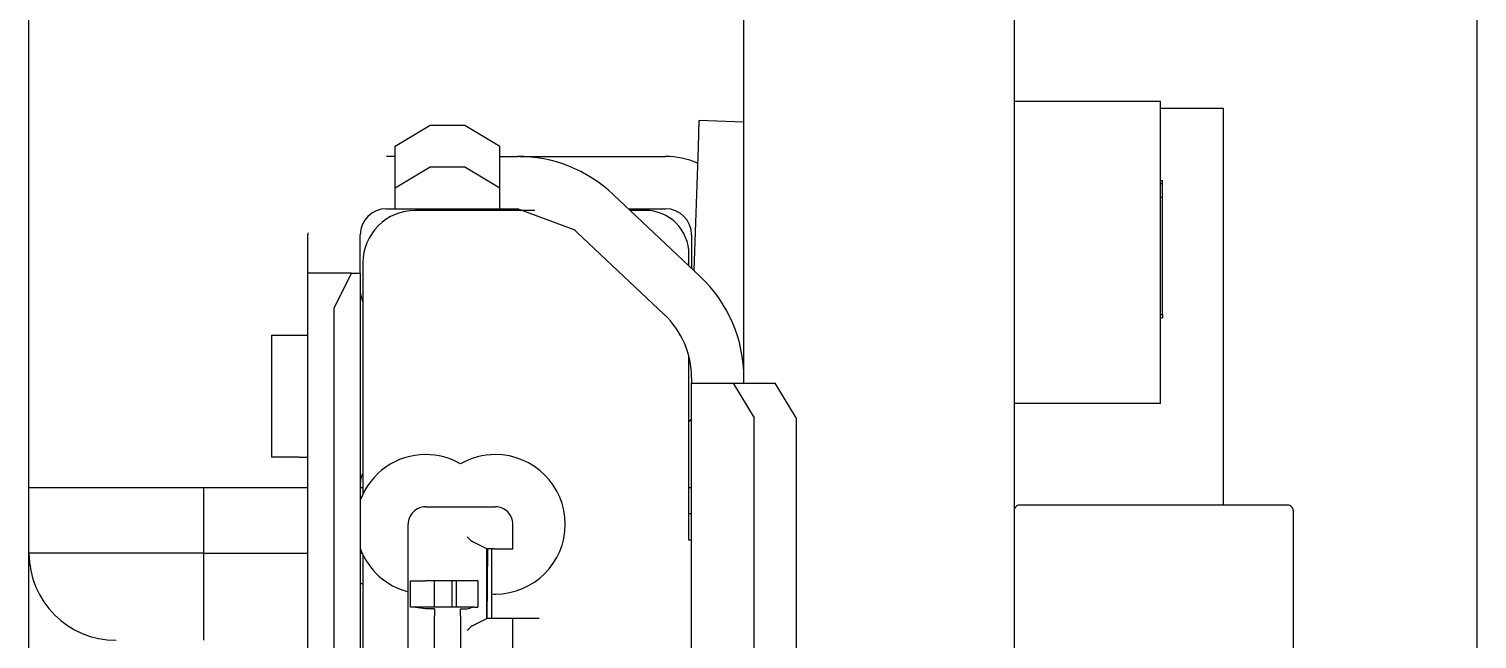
# Model space of a CAD drawing. Header units: millimetres. Extents: x -156 to 264, y -126 to 171.
# Drawn here: x -100.65 to -92.35, y 32.94 to 36.44 of the extents above; entities that cross this region are included whole.
import ezdxf

# ---------------------------------------------------------------- set-up
doc = ezdxf.new("R2010")
doc.units = ezdxf.units.MM
doc.header["$MEASUREMENT"] = 0
doc.layers.add('DIMENSION', color=7, linetype='Continuous', true_color=0xffffff)

msp = doc.modelspace()

# ---------------------------------------------------------------- linework, layer by layer
at = {"layer": 'DIMENSION'}
for points in [[(-100.65, 33.81), (-100.65, 50.8493)], [(-92.3456, 31.2473), (-92.3456, 47.0834)], [(-96.55, 34.4498), (-96.55, 40.51)], [(-95, 40.51), (-95, 5.11)], [(-94.16, 36.0248), (-95, 36.0248)], [(-94.16, 34.2948), (-94.16, 36.0248)], [(-93.8, 35.985), (-94.16, 35.985)], [(-93.8, 33.7098), (-93.8, 35.985)], [(-98.55, 35.7681), (-98.35, 35.8884)], [(-98.35, 35.8884), (-98.15, 35.8884)], [(-98.15, 35.8884), (-97.95, 35.7681)], [(-96.808, 35.9155), (-96.8132, 35.7656)], [(-96.55, 35.9064), (-96.808, 35.9155)], [(-98.55, 35.71), (-98.6, 35.71)], [(-98.55, 35.5285), (-98.55, 35.7681)], [(-97.95, 35.5285), (-97.95, 35.7681)], [(-97.95, 35.71), (-97.8485, 35.71)], [(-97.8364, 35.71), (-97.75, 35.71)], [(-97.75, 35.71), (-97, 35.71)], [(-96.8132, 35.7656), (-96.838, 35.0568)], [(-98.35, 35.6489), (-98.55, 35.5285)], [(-98.15, 35.6489), (-98.35, 35.6489)], [(-97.95, 35.5285), (-98.15, 35.6489)], [(-94.16, 35.5723), (-94.15, 35.5723)], [(-94.15, 35.5531), (-94.16, 35.5531)], [(-94.15, 35.5531), (-94.15, 35.5723)], [(-94.15, 35.4761), (-94.15, 35.5531)], [(-98.55, 35.4906), (-98.55, 35.5285)], [(-98.55, 35.41), (-98.55, 35.4906)], [(-97.95, 35.4906), (-97.95, 35.5285)], [(-97.95, 35.41), (-97.95, 35.4906)], [(-96.8012, 35.0221), (-97.2998, 35.4921)], [(-94.16, 35.4761), (-94.15, 35.4761)], [(-94.15, 34.8031), (-94.15, 35.4761)], [(-98.6, 35.41), (-98.55, 35.41)], [(-98.55, 35.41), (-97.95, 35.41)], [(-97.7491, 35.4), (-98.435, 35.4)], [(-97.95, 35.41), (-97.8485, 35.41)], [(-97.5225, 35.2891), (-97.8485, 35.41)], [(-97.2127, 35.41), (-97, 35.41)], [(-97.115, 35.4), (-97.2021, 35.4)], [(-99.0499, 35.2714), (-99.05, 35.26)], [(-99.05, 35.19), (-99.05, 35.26)], [(-98.75, 35.19), (-98.75, 35.26)], [(-97.5055, 35.2738), (-97.007, 34.8038)], [(-96.85, 35.26), (-96.85, 35.0681)], [(-99.05, 35.04), (-99.05, 35.19)], [(-98.75, 35.04), (-98.75, 35.19)], [(-96.865, 35.0822), (-96.865, 35.15)], [(-98.735, 35.1), (-98.735, 33.7744)], [(-98.8023, 35.04), (-99.05, 35.04)], [(-99.05, 34.84), (-99.05, 35.04)], [(-98.9, 34.84), (-98.8, 35.04)], [(-98.8, 35.04), (-98.75, 35.04)], [(-98.75, 35.04), (-98.75, 28.88)], [(-99.05, 29.08), (-99.05, 34.84)], [(-98.9, 29.08), (-98.9, 34.84)], [(-94.16, 34.8031), (-94.15, 34.8031)], [(-94.15, 34.8031), (-94.15, 34.7838)], [(-94.16, 34.7838), (-94.15, 34.7838)], [(-99.26, 34.685), (-99.26, 33.985)], [(-99.26, 34.685), (-99.1, 34.685)], [(-99.1, 34.685), (-99.05, 34.685)], [(-96.865, 33.51), (-96.865, 34.5615)], [(-96.85, 34.44), (-96.85, 34.41)], [(-96.85, 31.92), (-96.85, 34.41)], [(-96.85, 34.41), (-96.7694, 34.41)], [(-96.7694, 34.41), (-96.6111, 34.41)], [(-96.6111, 34.41), (-96.4908, 34.21)], [(-96.6111, 34.41), (-96.3715, 34.41)], [(-96.55, 34.41), (-96.55, 34.44)], [(-96.2512, 34.21), (-96.3715, 34.41)], [(-95, 34.2948), (-94.16, 34.2948)], [(-96.865, 34.1874), (-96.85, 34.2041)], [(-96.4908, 32.07), (-96.4908, 34.21)], [(-96.2512, 34.21), (-96.2512, 32.07)], [(-99.1, 33.985), (-99.26, 33.985)], [(-99.1, 33.985), (-99.05, 33.985)], [(-99.65, 33.81), (-100.65, 33.81)], [(-100.65, 33.435), (-100.65, 33.81)], [(-99.65, 33.81), (-99.65, 33.435)], [(-99.05, 33.81), (-99.65, 33.81)], [(-98.735, 33.81), (-98.75, 33.81)], [(-96.85, 33.81), (-96.865, 33.81)], [(-98.375, 33.7), (-98.1017, 33.7)], [(-98.1017, 33.7), (-97.975, 33.7)], [(-96.85, 33.66), (-96.865, 33.66)], [(-93.43, 33.7098), (-94.97, 33.7098)], [(-93.4, 33.6798), (-93.4, 32.1398)], [(-98.475, 30.32), (-98.475, 33.6)], [(-98.475, 33.26), (-98.475, 33.5958)], [(-97.875, 33.46), (-97.875, 33.6)], [(-98.1162, 33.5073), (-98.1374, 33.5285)], [(-98.0251, 33.4601), (-98.1084, 33.5017)], [(-96.85, 33.51), (-96.865, 33.51)], [(-99.65, 33.435), (-100.65, 33.435)], [(-100.65, 20.285), (-100.65, 33.435)], [(-99.65, 33.435), (-99.65, 32.935)], [(-99.65, 33.435), (-99.05, 33.435)], [(-98.75, 33.435), (-98.7394, 33.435)], [(-98.735, 33.4256), (-98.735, 30.4944)], [(-97.9823, 33.46), (-98.0251, 33.4601)], [(-98.025, 33.4563), (-98.0251, 33.4601)], [(-98.0251, 33.0599), (-98.0251, 33.4601)], [(-98.0212, 33.4563), (-98.025, 33.06)], [(-98.025, 33.06), (-98.025, 33.4563)], [(-97.995, 33.06), (-97.995, 33.46)], [(-97.9823, 33.46), (-97.875, 33.46)], [(-98.75, 33.26), (-98.735, 33.26)], [(-98.4616, 33.125), (-98.4616, 33.275)], [(-98.4616, 33.275), (-98.375, 33.275)], [(-98.1374, 33.275), (-98.375, 33.275)], [(-98.325, 33.125), (-98.325, 33.275)], [(-98.225, 33.275), (-98.225, 33.125)], [(-98.2, 33.275), (-98.2, 33.125)], [(-98.1162, 33.275), (-98.1374, 33.275)], [(-98.075, 33.275), (-98.1162, 33.275)], [(-98.075, 33.275), (-98.075, 33.125)], [(-98.4464, 33.125), (-98.4616, 33.125)], [(-98.0977, 33.125), (-98.4464, 33.125)], [(-98.375, 33.115), (-98.4464, 33.125)], [(-98.325, 33.115), (-98.375, 33.115)], [(-98.325, 33.115), (-98.325, 33.075)], [(-98.325, 32.735), (-98.325, 33.075)], [(-98.175, 33.115), (-98.1374, 33.115)], [(-98.175, 33.075), (-98.175, 33.115)], [(-98.175, 33.075), (-98.175, 32.735)], [(-98.1374, 33.115), (-98.1162, 33.1203)], [(-98.1084, 33.0183), (-98.0251, 33.0599)], [(-98.095, 33.125), (-98.075, 33.125)], [(-97.9823, 33.06), (-98.0251, 33.0599)], [(-97.875, 33.06), (-97.9823, 33.06)], [(-97.875, 32.81), (-97.875, 33.06)], [(-97.725, 33.06), (-97.8749, 33.06)], [(-98.1374, 32.9915), (-98.1162, 33.0127)]]:
    msp.add_lwpolyline(points, dxfattribs=at)
for centre, radius, start, end in [((-97.8486, 34.9099), 0.8001, 46.69189, 89.99003), ((-97.0001, 35.26), 0.45, 65.93805, 89.99194), ((-98.6, 35.26), 0.15, 90.0025, 179.9975), ((-98.435, 35.1), 0.3, 89.99937, 180.00063), ((-97.115, 35.15), 0.25, 359.99859, 90.00141), ((-97, 35.26), 0.15, 0.0024, 89.9976), ((-97.8483, 34.91), 0.4998, 46.7018, 49.32377), ((-97.35, 34.44), 0.8, 359.99867, 46.68569), ((-98.6002, 34.9402), 0.1498, 182.07811, 205.85929), ((-97.3501, 34.4399), 0.5001, 0.00598, 46.67981), ((-98.375, 33.6), 0.4, 89.9998, 159.63485), ((-98.375, 33.6), 0.4, 59.997, 89.99757), ((-97.975, 33.6), 0.4, 90.00243, 120.003), ((-97.975, 33.6), 0.4, 270, 90), ((-98.6002, 33.8297), 0.1499, 154.11573, 178.76741), ((-98.375, 33.6), 0.1, 89.99702, 180.00298), ((-97.9748, 33.6002), 0.0998, 359.90482, 90.09518), ((-94.97, 33.6798), 0.03, 89.99996, 180.00004), ((-93.43, 33.6798), 0.03, 359.99996, 90.00004), ((-98.095, 33.5286), 0.0301, 225.13248, 243.5147), ((-100.15, 33.435), 0.5, 180.00006, 269.99994), ((-98.375, 33.6), 0.4, 200.36493, 255.52266), ((-98.0047, 33.4215), 0.0385, 90.87358, 115.32611), ((-97.9715, 33.5995), 0.3999, 262.29695, 262.51376), ((-97.975, 33.6), 0.4, 267.1349, 270.00091), ((-98.095, 33.0749), 0.0501, 89.98975, 115.01063), ((-98.095, 32.9914), 0.0301, 116.4894, 134.86342)]:
    msp.add_arc(centre, radius, start, end, dxfattribs=at)

doc.saveas('drawing.dxf')
